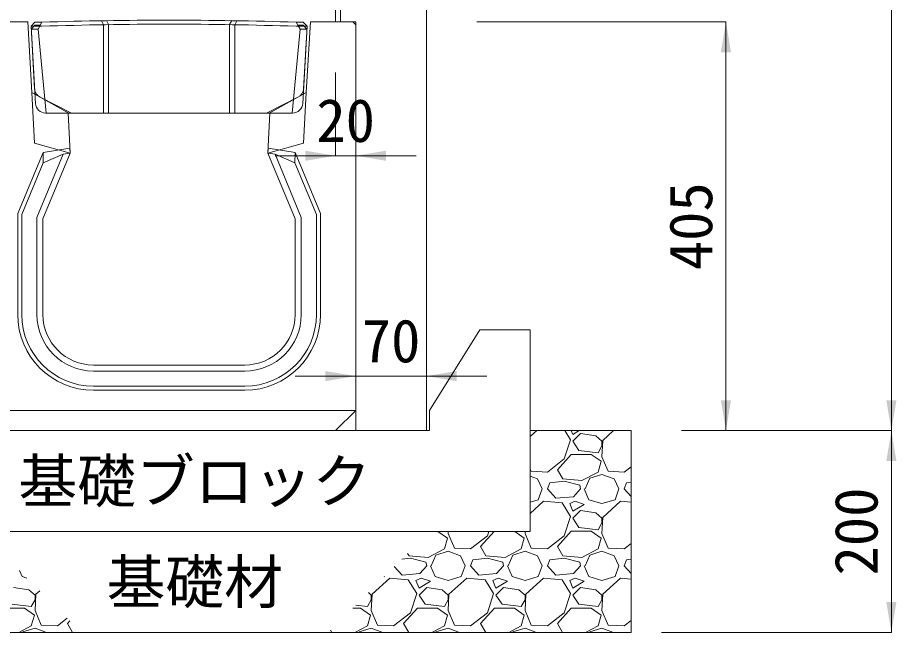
# Model space of a CAD drawing. Units: millimetres at full size. Extents: x 187207 to 255567, y 882048 to 905686.
# Drawn here: x 201599 to 202470, y 902640 to 903250 of the extents above; entities that cross this region are included whole.
import ezdxf
from ezdxf.enums import TextEntityAlignment as Align

# ---------------------------------------------------------------- set-up
doc = ezdxf.new("R2010")
doc.units = ezdxf.units.MM
doc.header["$LTSCALE"] = 20
doc.linetypes.add('DASHED', pattern=[7.5, 6, -1.5])
for name, color, linetype, lineweight in [('パネックス', 2, 'Continuous', 13), ('基礎ブロック', 2, 'Continuous', 13), ('基礎材', 7, 'Continuous', 15), ('寸法線', 7, 'Continuous', 13), ('箱型U字側溝', 2, 'Continuous', 9), ('ﾊｯﾁﾝｸﾞ', 7, 'Continuous', 5)]:
    doc.layers.add(name, color=color, linetype=linetype, lineweight=lineweight)
doc.layers.add('文字', color=7, linetype='Continuous')
doc.styles.add('ＭＳ ゴシック', font='')
doc.styles.get('ＭＳ ゴシック').set_extended_font_data('MS Gothic')

# ---------------------------------------------------------------- blocks, each defined once
blk = doc.blocks.new('filled_arrow')
at = {"color": 0, "linetype": 'Continuous', "lineweight": -2}
blk.add_solid([(7.5, 1.25), (0, 0), (7.5, -1.25)], dxfattribs=at)

msp = doc.modelspace()

# ---------------------------------------------------------------- linework, layer by layer
at = {"layer": 'パネックス'}
for p, q in [((201914.37, 903740.37), (201914.37, 903245.37)), ((202004.37, 902840.37), (202004.37, 903745.37)), ((201914.37, 903245.37), (201934.37, 903245.37)), ((201934.37, 903245.37), (201934.37, 902840.37)), ((201934.37, 902840.37), (202004.37, 902840.37))]:
    msp.add_line(p, q, dxfattribs=at)
at = {"layer": 'パネックス', "lineweight": 5}
msp.add_line((201919.37, 903745.37), (201919.37, 903245.37), dxfattribs=at)
at = {"layer": '基礎ブロック'}
for p, q in [((202007.37, 902860.37), (202057.37, 902940.37)), ((202107.37, 902940.37), (202057.37, 902940.37)), ((202107.37, 902840.37), (202107.37, 902940.37)), ((202007.37, 902840.37), (202007.37, 902860.37)), ((201562.37, 902840.37), (202007.37, 902840.37)), ((202107.37, 902840.37), (202107.37, 902740.37)), ((201462.37, 902740.37), (202107.37, 902740.37))]:
    msp.add_line(p, q, dxfattribs=at)
at = {"layer": '基礎材', "lineweight": 13}
msp.add_line((202207.37, 902840.37), (202107.37, 902840.37), dxfattribs=at)
at = {"layer": '基礎材'}
for p, q in [((202207.37, 902640.37), (202207.37, 902840.37)), ((201362.37, 902640.37), (202207.37, 902640.37))]:
    msp.add_line(p, q, dxfattribs=at)
at = {"layer": '寸法線'}
for p, q in [((202465.22, 902840.37), (202465.22, 903745.37)), ((202054.37, 903245.37), (202301.28, 903245.37)), ((202301.28, 903245.37), (202301.28, 902840.37)), ((201914.37, 903195.37), (201914.37, 903112.75)), ((201934.37, 903195.37), (201934.37, 903112.75)), ((201994.37, 903112.75), (201854.37, 903112.75)), ((201874.37, 902894.36), (202064.37, 902894.36)), ((201934.37, 902865.37), (201934.37, 902894.36)), ((202004.37, 902865.37), (202004.37, 902894.36)), ((202257.37, 902840.37), (202465.22, 902840.37)), ((202257.37, 902840.37), (202301.28, 902840.37)), ((202257.37, 902840.37), (202465.22, 902840.37)), ((202465.22, 902840.37), (202465.22, 902640.37)), ((202237.35, 902640.37), (202465.22, 902640.37))]:
    msp.add_line(p, q, dxfattribs=at)
at = {"layer": '箱型U字側溝', "lineweight": 13}
for p, q in [((201609.37, 903245.37), (201567.37, 903245.37)), ((201613.37, 903175.37), (201609.37, 903245.37)), ((201623.37, 903241.11), (201612.6, 903241.11)), ((201882.37, 903245.11), (201875.37, 903245.11)), ((201886.15, 903241.11), (201875.37, 903241.11)), ((201889.37, 903245.37), (201885.37, 903175.37)), ((201931.37, 903245.37), (201889.37, 903245.37)), ((201934.37, 903242.37), (201931.37, 903245.37)), ((201934.37, 902860.37), (201934.37, 903242.37)), ((201649.37, 903155.37), (201613.37, 903175.37)), ((201885.37, 903175.37), (201849.37, 903155.37)), ((201626.96, 903155.11), (201871.79, 903155.11)), ((201651.37, 903115.37), (201649.37, 903155.37)), ((201849.37, 903155.37), (201847.37, 903115.37)), ((201624.37, 903050.37), (201651.37, 903115.37)), ((201847.37, 903115.37), (201874.37, 903050.37)), ((201624.37, 902955.37), (201624.37, 903050.37)), ((201874.37, 903050.37), (201874.37, 902955.37)), ((201824.37, 902905.37), (201674.37, 902905.37)), ((201914.37, 902840.37), (201934.37, 902860.37)), ((201584.37, 902840.37), (201914.37, 902840.37))]:
    msp.add_line(p, q, dxfattribs=at)
at = {"layer": '箱型U字側溝', "linetype": 'DASHED', "lineweight": 13}
for p, q in [((201616.04, 903125.37), (201613.37, 903175.37)), ((201882.71, 903125.37), (201885.37, 903175.37)), ((201651.37, 903115.37), (201616.04, 903125.37)), ((201847.37, 903115.37), (201882.71, 903125.37))]:
    msp.add_line(p, q, dxfattribs=at)
at = {"layer": '箱型U字側溝'}
for p, q in [((201624.49, 903115.83), (201651.12, 903120.4)), ((201651.12, 903120.4), (201651.37, 903115.37)), ((201847.37, 903115.37), (201847.63, 903120.4)), ((201847.63, 903120.4), (201874.25, 903115.83)), ((201599.37, 903055.36), (201624.49, 903115.83)), ((201618.37, 903051.57), (201644.38, 903114.17)), ((201651.37, 903115.37), (201624.37, 903050.37)), ((201624.49, 903115.83), (201624.62, 903105.71)), ((201644.38, 903114.17), (201624.62, 903105.71)), ((201644.38, 903114.17), (201651.37, 903115.37)), ((201854.37, 903114.17), (201847.37, 903115.37)), ((201874.37, 903050.37), (201847.37, 903115.37)), ((201874.13, 903105.71), (201854.37, 903114.17)), ((201854.37, 903114.17), (201880.37, 903051.57)), ((201874.25, 903115.83), (201874.13, 903105.71)), ((201874.25, 903115.83), (201899.37, 903055.36)), ((201624.62, 903105.71), (201603.37, 903054.56)), ((201895.37, 903054.56), (201874.13, 903105.71)), ((201599.37, 902955.37), (201599.37, 903055.36)), ((201603.37, 903054.56), (201603.37, 902955.37)), ((201618.37, 902955.37), (201618.37, 903051.57)), ((201624.37, 903050.37), (201624.37, 902955.37)), ((201874.37, 902955.37), (201874.37, 903050.37)), ((201880.37, 903051.57), (201880.37, 902955.37)), ((201895.37, 902955.37), (201895.37, 903054.56)), ((201899.37, 903055.36), (201899.37, 902955.37)), ((201674.37, 902905.37), (201824.37, 902905.37)), ((201824.37, 902899.37), (201674.37, 902899.37)), ((201674.37, 902884.37), (201824.37, 902884.37)), ((201824.37, 902880.37), (201674.37, 902880.37)), ((201934.37, 902860.37), (201564.37, 902860.37))]:
    msp.add_line(p, q, dxfattribs=at)
at = {"layer": '箱型U字側溝', "lineweight": 13}
for points in [[(201616.14, 903179.15), (201612.6, 903241.11), (201616.37, 903245.11), (201623.37, 903245.11)], [(201623.37, 903245.11), (201616.37, 903245.11), (201612.6, 903241.11), (201616.98, 903164.54)], [(201682.32, 903246.54), (201684.37, 903242.58), (201684.37, 903155.11)], [(201689.37, 903155.11), (201689.37, 903242.66), (201687.32, 903246.62)], [(201809.37, 903155.11), (201809.37, 903242.66), (201811.43, 903246.62)], [(201814.37, 903155.11), (201814.37, 903242.58), (201816.43, 903246.54)], [(201875.37, 903245.11), (201882.37, 903245.11), (201886.15, 903241.11), (201882.6, 903179.15)], [(201881.77, 903164.54), (201886.15, 903241.11), (201882.37, 903245.11)], [(201877.12, 903170.79), (201845.98, 903155.11), (201652.77, 903155.11), (201621.63, 903170.79)]]:
    msp.add_lwpolyline(points, dxfattribs=at)
at = {"layer": '箱型U字側溝', "color": 5, "lineweight": 13}
for points in [[(201616.37, 903242.2), (201621.75, 903242.11), (201619.59, 903238.11), (201612.77, 903238.21)], [(201882.37, 903242.2), (201877, 903242.11), (201879.16, 903238.11), (201885.98, 903238.21)]]:
    msp.add_lwpolyline(points, close=True, dxfattribs=at)
at = {"layer": '箱型U字側溝', "color": 5, "linetype": 'DASHED', "lineweight": 13}
for points in [[(201623.37, 903245.11), (201619.59, 903238.11), (201627.52, 903155.11)], [(201875.37, 903245.11), (201879.16, 903238.11), (201871.23, 903155.11)]]:
    msp.add_lwpolyline(points, dxfattribs=at)
at = {"layer": '箱型U字側溝', "lineweight": 13}
for centre, radius, start, end in [((201749.37, 899277.11), 3970, 88.18124, 91.81876), ((201749.37, 899273.11), 3970, 88.18124, 91.81876), ((201626.13, 903179.72), 10, 183.27049, 243.27049), ((201872.62, 903179.72), 10, 296.72951, 356.72951), ((201626.96, 903165.11), 10, 183.27049, 270), ((201871.79, 903165.11), 10, 270, 356.72951), ((201674.37, 902955.37), 50, 180, 270), ((201824.37, 902955.37), 50, 270, 0)]:
    msp.add_arc(centre, radius, start, end, dxfattribs=at)
at = {"layer": '箱型U字側溝'}
for centre, radius, start, end in [((201674.37, 902955.37), 75, 180, 270), ((201674.37, 902955.37), 71, 180, 270), ((201674.37, 902955.37), 56, 180, 270), ((201674.37, 902955.37), 50, 180, 270), ((201824.37, 902955.37), 71, 270, 0), ((201824.37, 902955.37), 56, 270, 0), ((201824.37, 902955.37), 50, 270, 0), ((201824.37, 902955.37), 75, 270, 0)]:
    msp.add_arc(centre, radius, start, end, dxfattribs=at)
at = {"layer": 'ﾊｯﾁﾝｸﾞ'}
for p, q in [((202113.76, 902840.37), (202107.37, 902834.54)), ((202147.17, 902831.29), (202141.62, 902840.37)), ((202147.96, 902840.37), (202149.46, 902836.62)), ((202149.46, 902836.62), (202155.7, 902840.37)), ((202189.96, 902840.37), (202179.18, 902830.53)), ((202157.08, 902837.39), (202149.46, 902829.77)), ((202172.32, 902835.1), (202157.08, 902837.39)), ((202178.41, 902829.77), (202172.32, 902835.1)), ((202141.08, 902812.24), (202147.17, 902831.29)), ((202149.46, 902829.77), (202155.55, 902820.62)), ((202174.6, 902818.34), (202178.41, 902825.19)), ((202179.18, 902830.53), (202178.41, 902814.53)), ((202178.41, 902825.19), (202178.41, 902829.77)), ((202134.22, 902801.57), (202147.93, 902816.81)), ((202147.93, 902816.81), (202167.75, 902816.81)), ((202155.55, 902820.62), (202174.6, 902818.34)), ((202167.75, 902816.81), (202177.65, 902809.95)), ((202178.41, 902814.53), (202184.51, 902800.05)), ((202124.31, 902799.29), (202141.08, 902812.24)), ((202177.65, 902809.95), (202174.6, 902799.29)), ((202107.37, 902802.27), (202108.31, 902800.05)), ((202108.31, 902800.05), (202124.31, 902799.29)), ((202139.55, 902792.43), (202134.22, 902801.57)), ((202174.6, 902799.29), (202158.6, 902790.9)), ((202166.22, 902793.19), (202178.41, 902797)), ((202178.41, 902797), (202190.61, 902792.43)), ((202184.51, 902800.05), (202200.51, 902799.29)), ((202200.51, 902799.29), (202207.37, 902804.59)), ((202107.37, 902795.07), (202114.41, 902792.43)), ((202114.41, 902792.43), (202118.98, 902782.52)), ((202124.31, 902782.52), (202126.6, 902788.62)), ((202141.08, 902790.14), (202126.6, 902788.62)), ((202158.6, 902790.9), (202139.55, 902792.43)), ((202156.32, 902786.33), (202141.08, 902790.14)), ((202161.65, 902782.52), (202166.22, 902793.19)), ((202190.61, 902792.43), (202195.18, 902782.52)), ((202200.51, 902782.52), (202202.8, 902788.62)), ((202207.37, 902789.1), (202202.8, 902788.62)), ((202115.17, 902771.85), (202118.98, 902782.52)), ((202132.69, 902773.38), (202124.31, 902782.52)), ((202157.08, 902782.52), (202150.22, 902774.9)), ((202157.08, 902782.52), (202156.32, 902786.33)), ((202160.89, 902782.52), (202165.46, 902771.85)), ((202191.37, 902771.85), (202195.18, 902782.52)), ((202207.37, 902775.04), (202200.51, 902782.52)), ((202107.37, 902769.56), (202115.17, 902771.85)), ((202150.22, 902774.9), (202132.69, 902773.38)), ((202165.46, 902771.85), (202178.41, 902768.04)), ((202178.41, 902768.04), (202191.37, 902771.85)), ((202120.5, 902770.33), (202107.37, 902758.34)), ((202138.79, 902768.81), (202120.5, 902770.33)), ((202147.17, 902755.09), (202138.79, 902768.81)), ((202151.74, 902770.33), (202146.41, 902768.04)), ((202146.41, 902768.04), (202149.46, 902760.42)), ((202149.46, 902760.42), (202160.89, 902767.28)), ((202160.89, 902767.28), (202151.74, 902770.33)), ((202196.7, 902770.33), (202179.18, 902754.33)), ((202207.37, 902769.44), (202196.7, 902770.33)), ((202141.08, 902736.04), (202147.17, 902755.09)), ((202157.08, 902761.19), (202149.46, 902753.57)), ((202149.46, 902753.57), (202155.55, 902744.42)), ((202172.32, 902758.9), (202157.08, 902761.19)), ((202178.41, 902753.57), (202172.32, 902758.9)), ((202179.18, 902754.33), (202178.41, 902738.33)), ((202178.41, 902748.99), (202178.41, 902753.57)), ((202174.6, 902742.14), (202178.41, 902748.99)), ((202015.7, 902740.37), (202025.25, 902733.75)), ((202026.11, 902740.37), (202026.01, 902738.33)), ((202026.01, 902738.33), (202032.11, 902723.85)), ((202048.11, 902723.09), (202064.88, 902736.04)), ((202058.02, 902725.37), (202071.52, 902740.37)), ((202064.88, 902736.04), (202066.26, 902740.37)), ((202091.9, 902740.37), (202101.45, 902733.75)), ((202102.31, 902740.37), (202102.21, 902738.33)), ((202102.21, 902738.33), (202108.31, 902723.85)), ((202124.31, 902723.09), (202141.08, 902736.04)), ((202134.22, 902725.37), (202147.93, 902740.61)), ((202147.93, 902740.61), (202167.75, 902740.61)), ((202155.55, 902744.42), (202174.6, 902742.14)), ((202167.75, 902740.61), (202177.65, 902733.75)), ((202178.41, 902738.33), (202184.51, 902723.85)), ((202025.25, 902733.75), (202022.2, 902723.09)), ((202101.45, 902733.75), (202098.4, 902723.09)), ((202177.65, 902733.75), (202174.6, 902723.09)), ((202200.51, 902723.09), (202207.37, 902728.39)), ((201987.15, 902716.23), (201985.71, 902718.7)), ((202022.2, 902723.09), (202006.2, 902714.7)), ((202013.82, 902716.99), (202026.01, 902720.8)), ((202026.01, 902720.8), (202038.21, 902716.23)), ((202032.11, 902723.85), (202048.11, 902723.09)), ((202063.35, 902716.23), (202058.02, 902725.37)), ((202098.4, 902723.09), (202082.4, 902714.7)), ((202090.02, 902716.99), (202102.21, 902720.8)), ((202102.21, 902720.8), (202114.41, 902716.23)), ((202108.31, 902723.85), (202124.31, 902723.09)), ((202139.55, 902716.23), (202134.22, 902725.37)), ((202174.6, 902723.09), (202158.6, 902714.7)), ((202166.22, 902716.99), (202178.41, 902720.8)), ((202178.41, 902720.8), (202190.61, 902716.23)), ((202184.51, 902723.85), (202200.51, 902723.09)), ((201988.68, 902713.94), (201980.04, 902713.03)), ((202006.2, 902714.7), (201987.15, 902716.23)), ((202003.92, 902710.13), (201988.68, 902713.94)), ((202004.68, 902706.32), (202003.92, 902710.13)), ((202009.25, 902706.32), (202013.82, 902716.99)), ((202038.21, 902716.23), (202042.78, 902706.32)), ((202048.11, 902706.32), (202050.4, 902712.42)), ((202064.88, 902713.94), (202050.4, 902712.42)), ((202082.4, 902714.7), (202063.35, 902716.23)), ((202080.12, 902710.13), (202064.88, 902713.94)), ((202080.88, 902706.32), (202080.12, 902710.13)), ((202085.45, 902706.32), (202090.02, 902716.99)), ((202114.41, 902716.23), (202118.98, 902706.32)), ((202124.31, 902706.32), (202126.6, 902712.42)), ((202141.08, 902713.94), (202126.6, 902712.42)), ((202158.6, 902714.7), (202139.55, 902716.23)), ((202156.32, 902710.13), (202141.08, 902713.94)), ((202157.08, 902706.32), (202156.32, 902710.13)), ((202161.65, 902706.32), (202166.22, 902716.99)), ((202190.61, 902716.23), (202195.18, 902706.32)), ((202200.51, 902706.32), (202202.8, 902712.42)), ((202207.37, 902712.9), (202202.8, 902712.42)), ((201601.06, 902701.66), (201603.64, 902695.65)), ((201980.29, 902697.18), (201972.59, 902705.58)), ((202004.68, 902706.32), (201997.82, 902698.7)), ((202008.49, 902706.32), (202013.06, 902695.65)), ((202038.97, 902695.65), (202042.78, 902706.32)), ((202056.49, 902697.18), (202048.11, 902706.32)), ((202080.88, 902706.32), (202074.02, 902698.7)), ((202084.69, 902706.32), (202089.26, 902695.65)), ((202115.17, 902695.65), (202118.98, 902706.32)), ((202132.69, 902697.18), (202124.31, 902706.32)), ((202157.08, 902706.32), (202150.22, 902698.7)), ((202160.89, 902706.32), (202165.46, 902695.65)), ((202191.37, 902695.65), (202195.18, 902706.32)), ((202207.37, 902698.84), (202200.51, 902706.32)), ((201603.64, 902695.65), (201608.5, 902694.22)), ((201968.1, 902694.13), (201950.58, 902678.13)), ((201962.61, 902695.61), (201962.77, 902695.65)), ((201962.77, 902695.65), (201962.83, 902695.83)), ((201986.39, 902692.61), (201968.1, 902694.13)), ((201997.82, 902698.7), (201980.29, 902697.18)), ((201994.77, 902678.89), (201986.39, 902692.61)), ((201999.34, 902694.13), (201994.01, 902691.84)), ((202008.49, 902691.08), (201999.34, 902694.13)), ((202013.06, 902695.65), (202026.01, 902691.84)), ((202026.01, 902691.84), (202038.97, 902695.65)), ((202044.3, 902694.13), (202026.78, 902678.13)), ((202062.59, 902692.61), (202044.3, 902694.13)), ((202074.02, 902698.7), (202056.49, 902697.18)), ((202070.97, 902678.89), (202062.59, 902692.61)), ((202075.54, 902694.13), (202070.21, 902691.84)), ((202084.69, 902691.08), (202075.54, 902694.13)), ((202089.26, 902695.65), (202102.21, 902691.84)), ((202102.21, 902691.84), (202115.17, 902695.65)), ((202120.5, 902694.13), (202102.98, 902678.13)), ((202138.79, 902692.61), (202120.5, 902694.13)), ((202150.22, 902698.7), (202132.69, 902697.18)), ((202147.17, 902678.89), (202138.79, 902692.61)), ((202151.74, 902694.13), (202146.41, 902691.84)), ((202160.89, 902691.08), (202151.74, 902694.13)), ((202165.46, 902695.65), (202178.41, 902691.84)), ((202178.41, 902691.84), (202191.37, 902695.65)), ((202196.7, 902694.13), (202179.18, 902678.13)), ((202207.37, 902693.24), (202196.7, 902694.13)), ((201610.49, 902682.7), (201595.25, 902684.99)), ((201994.01, 902691.84), (201997.06, 902684.22)), ((201997.06, 902684.22), (202008.49, 902691.08)), ((202004.68, 902684.99), (201997.06, 902677.37)), ((202019.92, 902682.7), (202004.68, 902684.99)), ((202070.21, 902691.84), (202073.26, 902684.22)), ((202073.26, 902684.22), (202084.69, 902691.08)), ((202080.88, 902684.99), (202073.26, 902677.37)), ((202096.12, 902682.7), (202080.88, 902684.99)), ((202146.41, 902691.84), (202149.46, 902684.22)), ((202149.46, 902684.22), (202160.89, 902691.08)), ((202157.08, 902684.99), (202149.46, 902677.37)), ((202172.32, 902682.7), (202157.08, 902684.99)), ((201616.59, 902677.37), (201610.49, 902682.7)), ((201617.35, 902678.13), (201616.59, 902662.13)), ((201616.59, 902672.79), (201616.59, 902677.37)), ((201621.14, 902681.58), (201617.35, 902678.13)), ((201949.81, 902677.37), (201946.91, 902679.91)), ((201950.58, 902678.13), (201949.81, 902662.13)), ((201949.81, 902672.79), (201949.81, 902677.37)), ((201988.68, 902659.84), (201994.77, 902678.89)), ((201997.06, 902677.37), (202003.15, 902668.22)), ((202026.01, 902677.37), (202019.92, 902682.7)), ((202026.78, 902678.13), (202026.01, 902662.13)), ((202026.01, 902672.79), (202026.01, 902677.37)), ((202064.88, 902659.84), (202070.97, 902678.89)), ((202073.26, 902677.37), (202079.35, 902668.22)), ((202102.21, 902677.37), (202096.12, 902682.7)), ((202102.98, 902678.13), (202102.21, 902662.13)), ((202102.21, 902672.79), (202102.21, 902677.37)), ((202141.08, 902659.84), (202147.17, 902678.89)), ((202149.46, 902677.37), (202155.55, 902668.22)), ((202178.41, 902677.37), (202172.32, 902682.7)), ((202179.18, 902678.13), (202178.41, 902662.13)), ((202178.41, 902672.79), (202178.41, 902677.37)), ((201593.73, 902668.22), (201612.78, 902665.94)), ((201612.78, 902665.94), (201616.59, 902672.79)), ((201934.34, 902667.34), (201946, 902665.94)), ((201946, 902665.94), (201949.81, 902672.79)), ((202003.15, 902668.22), (202022.2, 902665.94)), ((202022.2, 902665.94), (202026.01, 902672.79)), ((202079.35, 902668.22), (202098.4, 902665.94)), ((202098.4, 902665.94), (202102.21, 902672.79)), ((202155.55, 902668.22), (202174.6, 902665.94)), ((202174.6, 902665.94), (202178.41, 902672.79)), ((201586.11, 902664.41), (201605.92, 902664.41)), ((201605.92, 902664.41), (201615.83, 902657.55)), ((201615.83, 902657.55), (201612.78, 902646.89)), ((201616.59, 902662.13), (201622.69, 902647.65)), ((201931.42, 902664.41), (201939.15, 902664.41)), ((201939.15, 902664.41), (201949.05, 902657.55)), ((201949.05, 902657.55), (201946, 902646.89)), ((201949.81, 902662.13), (201955.91, 902647.65)), ((201971.91, 902646.89), (201988.68, 902659.84)), ((201981.82, 902649.17), (201995.53, 902664.41)), ((201995.53, 902664.41), (202015.35, 902664.41)), ((202015.35, 902664.41), (202025.25, 902657.55)), ((202025.25, 902657.55), (202022.2, 902646.89)), ((202026.01, 902662.13), (202032.11, 902647.65)), ((202048.11, 902646.89), (202064.88, 902659.84)), ((202058.02, 902649.17), (202071.73, 902664.41)), ((202071.73, 902664.41), (202091.55, 902664.41)), ((202091.55, 902664.41), (202101.45, 902657.55)), ((202101.45, 902657.55), (202098.4, 902646.89)), ((202102.21, 902662.13), (202108.31, 902647.65)), ((202124.31, 902646.89), (202141.08, 902659.84)), ((202134.22, 902649.17), (202147.93, 902664.41)), ((202147.93, 902664.41), (202167.75, 902664.41)), ((202167.75, 902664.41), (202177.65, 902657.55)), ((202177.65, 902657.55), (202174.6, 902646.89)), ((202178.41, 902662.13), (202184.51, 902647.65)), ((201638.69, 902646.89), (201648.36, 902654.36)), ((201648.59, 902649.17), (201650.94, 902651.78)), ((201653.73, 902640.37), (201648.59, 902649.17)), ((201986.95, 902640.37), (201981.82, 902649.17)), ((202063.15, 902640.37), (202058.02, 902649.17)), ((202139.35, 902640.37), (202134.22, 902649.17)), ((202200.51, 902646.89), (202207.37, 902652.19)), ((201612.78, 902646.89), (201600.34, 902640.37)), ((201604.22, 902640.37), (201604.4, 902640.79)), ((201604.4, 902640.79), (201616.59, 902644.6)), ((201616.59, 902644.6), (201627.87, 902640.37)), ((201622.69, 902647.65), (201638.69, 902646.89)), ((201910.75, 902640.37), (201909.51, 902642.5)), ((201946, 902646.89), (201933.57, 902640.37)), ((201937.44, 902640.37), (201937.62, 902640.79)), ((201937.62, 902640.79), (201949.81, 902644.6)), ((201949.81, 902644.6), (201961.09, 902640.37)), ((201955.91, 902647.65), (201971.91, 902646.89)), ((202022.2, 902646.89), (202009.77, 902640.37)), ((202013.64, 902640.37), (202013.82, 902640.79)), ((202013.82, 902640.79), (202026.01, 902644.6)), ((202026.01, 902644.6), (202037.29, 902640.37)), ((202032.11, 902647.65), (202048.11, 902646.89)), ((202098.4, 902646.89), (202085.97, 902640.37)), ((202089.84, 902640.37), (202090.02, 902640.79)), ((202090.02, 902640.79), (202102.21, 902644.6)), ((202102.21, 902644.6), (202113.49, 902640.37)), ((202108.31, 902647.65), (202124.31, 902646.89)), ((202174.6, 902646.89), (202162.17, 902640.37)), ((202166.04, 902640.37), (202166.22, 902640.79)), ((202166.22, 902640.79), (202178.41, 902644.6)), ((202178.41, 902644.6), (202189.69, 902640.37)), ((202184.51, 902647.65), (202200.51, 902646.89))]:
    msp.add_line(p, q, dxfattribs=at)

# ---------------------------------------------------------------- block references
at = {"layer": '寸法線', "xscale": 4, "yscale": 4}
for p, rotation in [((202301.28, 903245.37), 270), ((201914.37, 903112.75), 180), ((201934.37, 902894.36), 180), ((202301.28, 902840.37), 90), ((202465.22, 902840.37), 90), ((202465.22, 902840.37), 270), ((202465.22, 902640.37), 90)]:
    msp.add_blockref('filled_arrow', p, dxfattribs=dict(at, rotation=rotation))
for p in [(201934.37, 903112.75), (202004.37, 902894.36)]:
    msp.add_blockref('filled_arrow', p, dxfattribs=at)

# ---------------------------------------------------------------- texts
at = {"layer": '寸法線', "style": 'ＭＳ ゴシック'}
for s, p in [('20', (201924.37, 903147.75)), ('70', (201969.37, 902929.36))]:
    msp.add_text(s, height=42.72, dxfattribs=at).set_placement(p, align=Align.MIDDLE_CENTER)
for s, p in [('405', (202266.28, 903042.87)), ('200', (202430.22, 902740.37))]:
    msp.add_text(s, height=42.72, rotation=90, dxfattribs=at).set_placement(p, align=Align.MIDDLE_CENTER)
at = {"layer": '文字', "style": 'ＭＳ ゴシック'}
for s, p in [('基礎ブロック', (201774.85, 902790.37)), ('基礎材', (201774.85, 902690.37))]:
    msp.add_text(s, height=42.72, dxfattribs=at).set_placement(p, align=Align.MIDDLE_CENTER)

doc.saveas('drawing.dxf')
